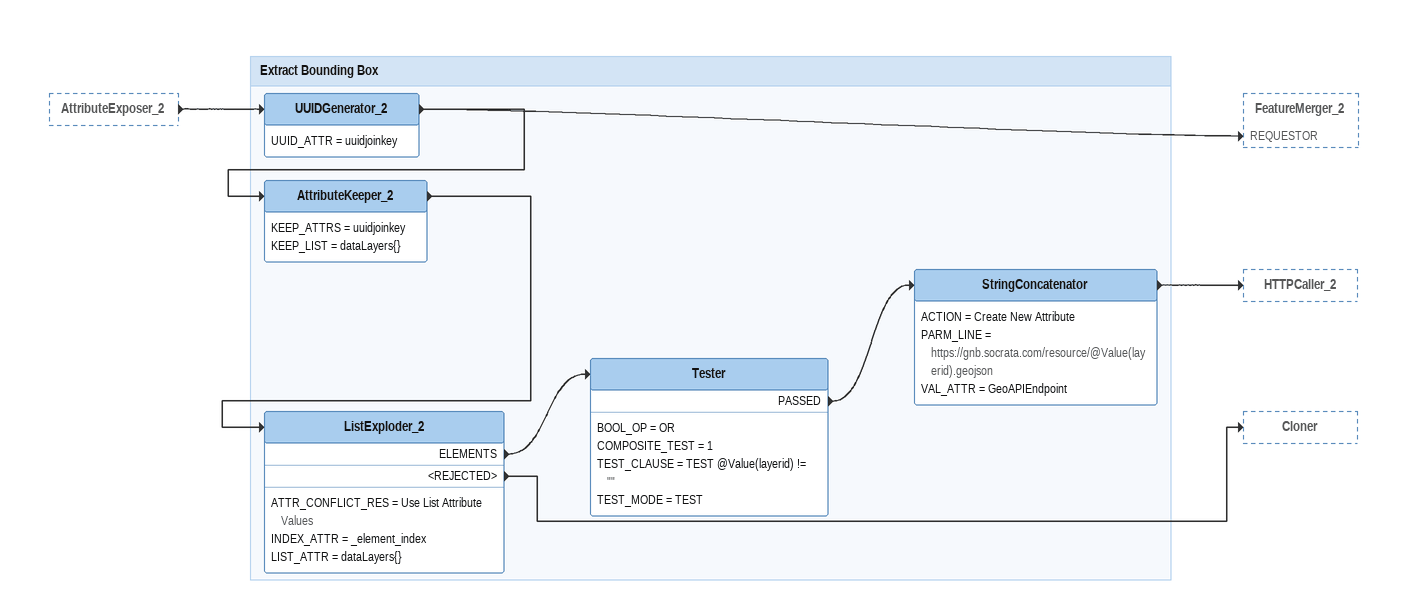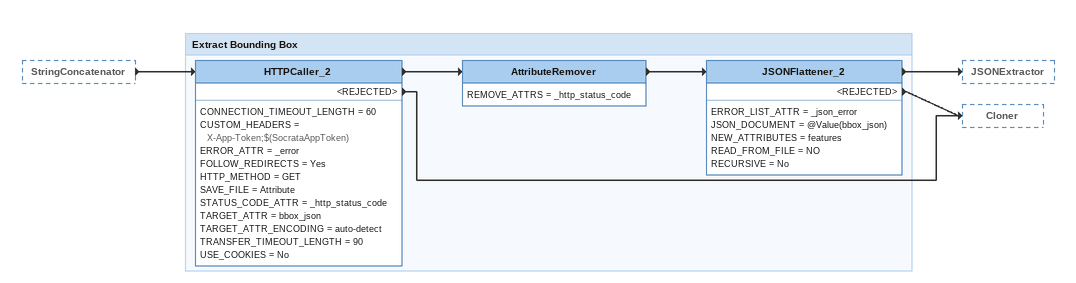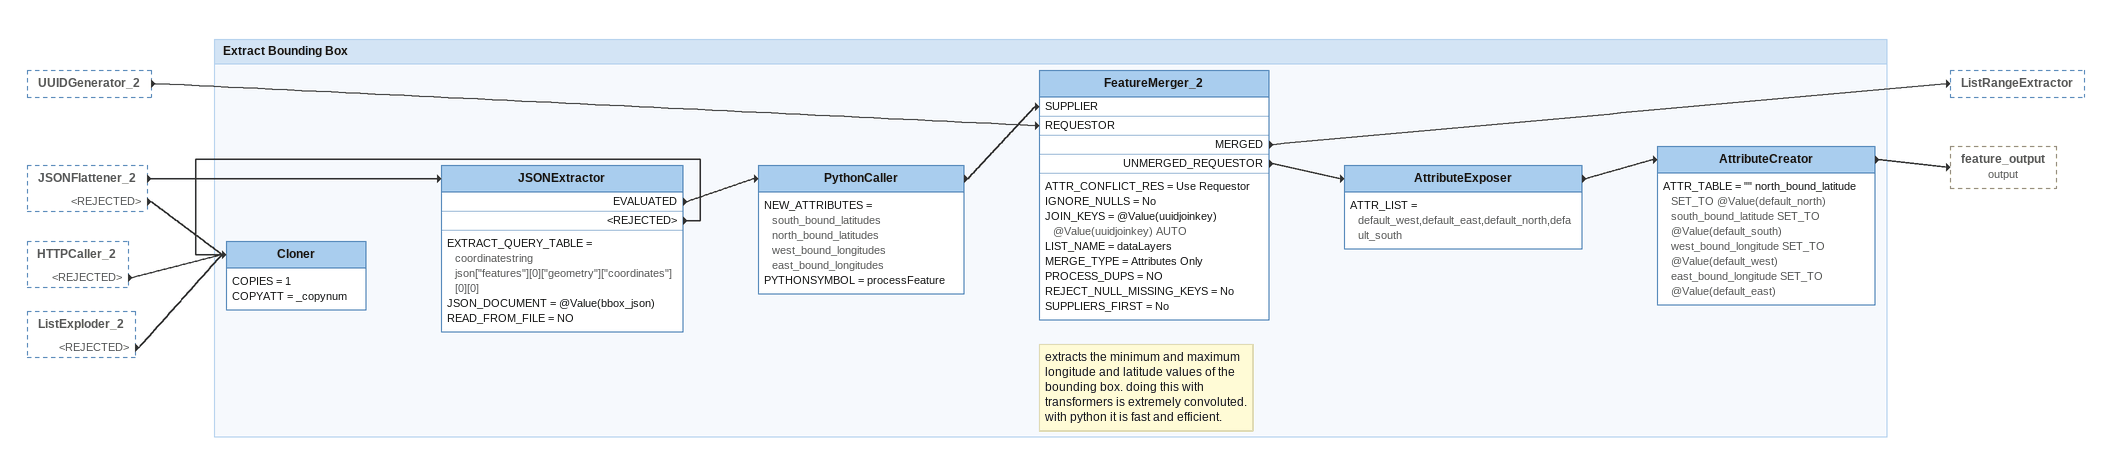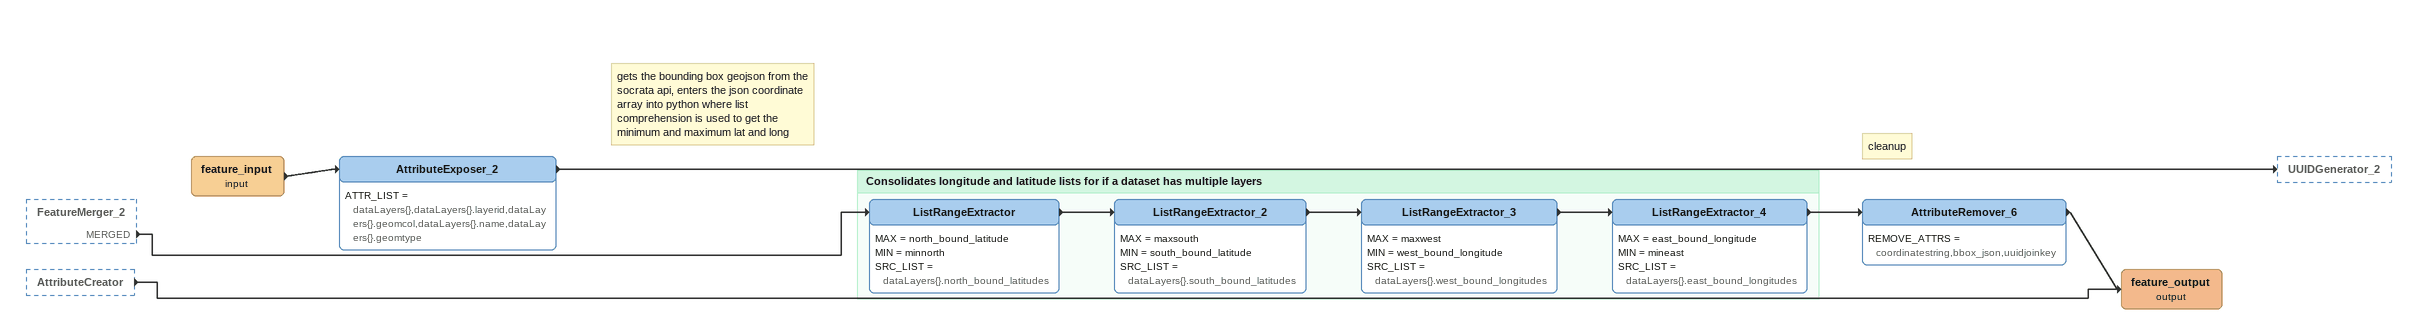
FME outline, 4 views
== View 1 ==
AttributeExposer_2 [outside]
    -> UUIDGenerator_2

Bookmark: Extract Bounding Box
UUIDGenerator_2
    UUID_ATTR = uuidjoinkey
    -> FeatureMerger_2 [REQUESTOR]
    -> AttributeKeeper_2
AttributeKeeper_2
    KEEP_ATTRS = uuidjoinkey
    KEEP_LIST = dataLayers{}
    -> ListExploder_2
ListExploder_2
    ATTR_CONFLICT_RES = Use List Attribute Values
    INDEX_ATTR = _element_index
    LIST_ATTR = dataLayers{}
    ELEMENTS -> Tester
    <REJECTED> -> Cloner
Tester
    BOOL_OP = OR
    COMPOSITE_TEST = 1
    TEST_CLAUSE = TEST @Value(layerid) != ""
    TEST_MODE = TEST
    PASSED -> StringConcatenator
StringConcatenator
    ACTION = Create New Attribute
    PARM_LINE = https://gnb.socrata.com/resource/@Value(layerid).geojson
    VAL_ATTR = GeoAPIEndpoint
    -> HTTPCaller_2

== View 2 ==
StringConcatenator [outside]
    -> HTTPCaller_2

Bookmark: Extract Bounding Box
HTTPCaller_2
    CONNECTION_TIMEOUT_LENGTH = 60
    CUSTOM_HEADERS = X-App-Token;$(SocrataAppToken)
    ERROR_ATTR = _error
    FOLLOW_REDIRECTS = Yes
    HTTP_METHOD = GET
    SAVE_FILE = Attribute
    STATUS_CODE_ATTR = _http_status_code
    TARGET_ATTR = bbox_json
    TARGET_ATTR_ENCODING = auto-detect
    TRANSFER_TIMEOUT_LENGTH = 90
    USE_COOKIES = No
    -> AttributeRemover
    <REJECTED> -> Cloner
AttributeRemover
    REMOVE_ATTRS = _http_status_code
    -> JSONFlattener_2
JSONFlattener_2
    ERROR_LIST_ATTR = _json_error
    JSON_DOCUMENT = @Value(bbox_json)
    NEW_ATTRIBUTES = features
    READ_FROM_FILE = NO
    RECURSIVE = No
    -> JSONExtractor
    <REJECTED> -> Cloner

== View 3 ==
UUIDGenerator_2 [outside]
    -> FeatureMerger_2 [REQUESTOR]
JSONFlattener_2 [outside]
    -> JSONExtractor
    <REJECTED> -> Cloner
HTTPCaller_2 [outside]
    <REJECTED> -> Cloner
ListExploder_2 [outside]
    <REJECTED> -> Cloner

Bookmark: Extract Bounding Box
JSONExtractor
    EXTRACT_QUERY_TABLE = coordinatestring json["features"][0]["geometry"]["coordinates"][0][0]
    JSON_DOCUMENT = @Value(bbox_json)
    READ_FROM_FILE = NO
    EVALUATED -> PythonCaller
    <REJECTED> -> Cloner
Note: extracts the minimum and maximum longitude and latitude values of the bounding box. doing this with transformers is extremely convoluted. with python it is fast and efficient.
PythonCaller
    NEW_ATTRIBUTES = south_bound_latitudes north_bound_latitudes west_bound_longitudes east_bound_longitudes
    PYTHONSYMBOL = processFeature
    -> FeatureMerger_2 [SUPPLIER]
FeatureMerger_2
    ATTR_CONFLICT_RES = Use Requestor
    IGNORE_NULLS = No
    JOIN_KEYS = @Value(uuidjoinkey) @Value(uuidjoinkey) AUTO
    LIST_NAME = dataLayers
    MERGE_TYPE = Attributes Only
    PROCESS_DUPS = NO
    REJECT_NULL_MISSING_KEYS = No
    SUPPLIERS_FIRST = No
    MERGED -> ListRangeExtractor
    UNMERGED_REQUESTOR -> AttributeExposer
AttributeExposer
    ATTR_LIST = default_west,default_east,default_north,default_south
    -> AttributeCreator
AttributeCreator
    ATTR_TABLE = "" north_bound_latitude SET_TO @Value(default_north)  south_bound_latitude SET_TO @Value(default_south)  west_bound_longitude SET_TO @Value(default_west)  east_bound_longitude SET_TO @Value(default_east)
    -> feature_output (output)
Cloner
    COPIES = 1
    COPYATT = _copynum

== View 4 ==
FeatureMerger_2 [outside]
    MERGED -> ListRangeExtractor
AttributeCreator [outside]
    -> feature_output (output)
feature_input (input)
    -> AttributeExposer_2
Note: gets the bounding box geojson from the socrata api, enters the json coordinate array into python where list comprehension is used to get the minimum and maximum lat and long
AttributeExposer_2
    ATTR_LIST = dataLayers{},dataLayers{}.layerid,dataLayers{}.geomcol,dataLayers{}.name,dataLayers{}.geomtype
    -> UUIDGenerator_2
Note: cleanup
AttributeRemover_6
    REMOVE_ATTRS = coordinatestring,bbox_json,uuidjoinkey
    -> feature_output (output)
feature_output (output)

Bookmark: Consolidates longitude and latitude lists for if a dataset has multiple layers
ListRangeExtractor
    MAX = north_bound_latitude
    MIN = minnorth
    SRC_LIST = dataLayers{}.north_bound_latitudes
    -> ListRangeExtractor_2
ListRangeExtractor_2
    MAX = maxsouth
    MIN = south_bound_latitude
    SRC_LIST = dataLayers{}.south_bound_latitudes
    -> ListRangeExtractor_3
ListRangeExtractor_3
    MAX = maxwest
    MIN = west_bound_longitude
    SRC_LIST = dataLayers{}.west_bound_longitudes
    -> ListRangeExtractor_4
ListRangeExtractor_4
    MAX = east_bound_longitude
    MIN = mineast
    SRC_LIST = dataLayers{}.east_bound_longitudes
    -> AttributeRemover_6
